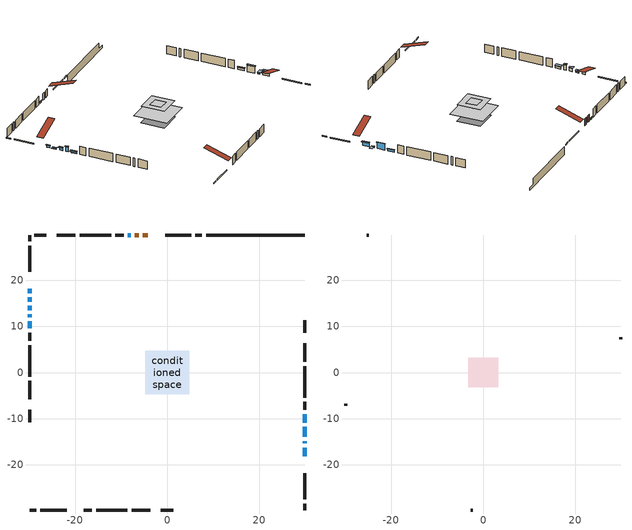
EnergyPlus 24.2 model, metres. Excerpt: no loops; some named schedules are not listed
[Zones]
conditioned space
 floor outside (Floor1 construction): -0.65,-0.65 -0.65,0.65 0.65,0.65 0.65,-0.65 z1.68
 floor outside (Floor4 construction): -0.62,-0.62 -0.62,0.62 0.62,0.62 0.62,-0.62 z1.68
 floor adiabatic (AdiabaticFloorConstruction): -4.77,-4.77 -4.77,4.77 4.77,4.77 4.77,-4.77 z1.68
 floor foundation (Slab1 construction): -3.39,-3.39 -3.39,3.39 3.39,3.39 3.39,-3.39 z-0.76
 wall outside (RimJoist1 construction): 7.5,29.82 6.11,29.82 / -29.82,-29.82 -28.44,-29.82 / -29.82,29.82 -29.82,28.44 / 29.82,-29.82 29.82,-28.44 z1.68:1.98
 wall outside (RimJoist2 construction): 5.18,29.82 -0.47,29.82 / -27.51,-29.82 -21.85,-29.82 / -29.82,27.51 -29.82,21.85 / 29.82,-27.51 29.82,-21.85 z1.68:1.98
 wall outside (AdiabaticWallConstruction 1): -4.19,29.82 -5.27,29.82 / -6.2,29.82 -7.01,29.82 z1.68:3.71
 wall outside (AdiabaticWallConstruction): 29.82,-18.14 29.82,-16.31 z1.68:2.9; -7.94,29.82 -8.55,29.82 / -29.82,16.3 -29.82,15.38 / 29.82,-15.38 29.82,-14.87 z1.68:1.99; -29.82,18.14 -29.82,17.22 / -29.82,11.07 -29.82,9.54 / 29.82,-10.88 29.82,-9.05 z1.68:2.29; -29.82,14.45 -29.82,13.54 z1.68:2.6; -29.82,12.61 -29.82,12 z1.68:3.21; 29.82,-13.94 29.82,-11.81 z1.68:3.51
 wall outside (Wall1 construction): -9.48,29.82 -11.24,29.82 / -18.14,-29.82 -16.38,-29.82 / -29.82,8.62 -29.82,6.86 / 29.82,-8.12 29.82,-6.37 z1.68:4.12
 wall outside (Wall2 construction): -12.16,29.82 -18.99,29.82 / -15.45,-29.82 -8.63,-29.82 / -29.82,5.93 -29.82,-0.9 / 29.82,-5.44 29.82,1.39 z1.68:4.12
 wall outside (Wall3 construction): -19.92,29.82 -23.93,29.82 / -7.7,-29.82 -3.69,-29.82 / -29.82,-1.83 -29.82,-5.83 / 29.82,2.32 29.82,6.32 z1.68:4.12
 wall outside (Wall5 construction): -26.22,29.82 -28.89,29.82 / -1.4,-29.82 1.28,-29.82 / -29.82,-8.12 -29.82,-10.8 / 29.82,8.62 29.82,11.29 z1.68:4.12
 wall foundation (FoundationWall1 construction): 8.43,29.82,-0.76 8.43,29.82,1.68 27.68,29.82,1.68 27.68,29.82,0.04 29.82,29.82,0.04 29.82,29.82,-0.76
 window (WindowConstruction): 29.82,-18.14 29.82,-16.31 z1.68:2.9
 window (WindowConstruction 8): -7.94,29.82 -8.55,29.82 z1.68:1.98
 window (WindowConstruction 9): -29.82,18.14 -29.82,17.22 z1.68:2.29
 window (WindowConstruction 1): -29.82,16.29 -29.82,15.38 z1.68:1.98
 window (WindowConstruction 2): -29.82,14.45 -29.82,13.54 z1.68:2.59
 window (WindowConstruction 5): 29.82,-15.38 29.82,-14.87 z1.68:1.98
 window (WindowConstruction 6): -29.82,12.61 -29.82,12 z1.68:3.2
 window (WindowConstruction 3): 29.82,-13.94 29.82,-11.81 z1.68:3.51
 window (WindowConstruction 4): -29.82,11.07 -29.82,9.55 z1.68:2.29
 window (WindowConstruction 7): 29.82,-10.88 29.82,-9.05 z1.68:2.29
 door (Door): -4.19,29.82 -5.27,29.82 z1.68:3.71
 door (Door 1): -6.2,29.82 -7.01,29.82 z1.68:3.71
 ceiling adiabatic (AdiabaticFloorConstruction): 4.77,-4.77 4.77,4.77 -4.77,4.77 -4.77,-4.77 z1.68
attic - vented
 floor to conditioned space (Floor2 construction Reversed): -1.58,-1.58 -1.58,1.58 1.58,1.58 1.58,-1.58 z4.12
 floor to conditioned space (Floor3 construction Reversed): -3.25,-3.25 -3.25,3.25 3.25,3.25 3.25,-3.25 z4.12
 wall outside (Wall4 construction): -24.85,29.82 -25.29,29.82 / -2.76,-29.82 -2.33,-29.82 / -29.82,-6.76 -29.82,-7.19 / 29.82,7.25 29.82,7.69 z1.68:4.12
 roof outside (Roof1 construction): -3.26,29.82,4.12 -3.26,22.78,6.47 -1.4,22.78,6.47 -1.4,29.82,4.12; -19.07,-29.82,4.12 -19.07,-22.78,6.47 -20.92,-22.78,6.47 -20.92,-29.82,4.12; -29.82,19.07,4.12 -22.78,19.07,6.47 -22.78,20.92,6.47 -29.82,20.92,4.12; 29.82,-19.07,4.12 22.78,-19.07,6.47 22.78,-20.92,6.47 29.82,-20.92,4.12
shading: 29.82,-16.16 29.82,-18.29 30.43,-18.29 30.43,-16.16 z3.05; -8.7,29.82 -7.79,29.82 -7.79,29.97 -8.7,29.97 z2.13; -29.82,17.07 -29.82,18.29 -29.97,18.29 -29.97,17.07 z2.44; -29.82,15.23 -29.82,16.44 -30.58,16.44 -30.58,15.23 z2.13; -29.82,13.39 -29.82,14.6 -30.58,14.6 -30.58,13.39 z2.74; 29.82,-14.72 29.82,-15.53 31.34,-15.53 31.34,-14.72 z2.13; -29.82,11.85 -29.82,12.76 -30.28,12.76 -30.28,11.85 z3.35; 29.82,-11.66 29.82,-14.09 30.28,-14.09 30.28,-11.66 z3.66; -29.82,9.4 -29.82,11.22 -30.58,11.22 -30.58,9.4 z2.44; 29.82,-8.9 29.82,-11.03 30.12,-11.03 30.12,-8.9 z2.44
[Building]
Building 1: Terrain=Suburbs
[Site:Location]
Toronto Intl AP_ON: Latitude {deg}=43.68; Longitude {deg}=-79.63; Time Zone {hr}=-5; Elevation {m}=173; Keep Site Location Information=Yes
[Site:GroundTemperature:Shallow]
4.59119, 2.66285, 2.50842, 3.42352, 7.09712, 10.7536, 13.9236, 15.9317, 16.1023, 14.4691, 11.3799, 7.83558
[Site:WaterMainsTemperature]
Calculation Method=Schedule; Temperature Schedule=mains temperature schedule
[Material] Roughness=Rough; Thermal Absorptance=0.9
Name | Thickness {m} | Conductivity {W/m-K} | Density {kg/m3} | Specific Heat {J/kg-K} | Solar Absorptance | Visible Absorptance
asphalt or fiberglass shingles | 0.00635 | 0.162714 | 1121.4 | 1465.45 | 0.4 | 0.4
ceiling loosefill ins | 0.0846667 | 0.0480833 | 16.02 | 1046.75 | 0.7 | 0.7
ceiling stud and cavity | 0.1397 | 0.419767 | 65.682 | 1177.47 | 0.7 | 0.7
ceiling stud and cavity 1 | 0.1397 | 0.422 | 65.682 | 1177.47 | 0.7 | 0.7
concrete 4.0 in. | 0.1016 | 1.803125 | 2242.8 | 837.4 | 0.7 | 0.7
concrete 8.0 in. | 0.2032 | 1.803125 | 2242.8 | 837.4 | 0.7 | 0.7
door material | 0.04445 | 0.327969 | 512.64 | 1214.23 | 0.7 | 0.7
door material 1 | 0.04445 | 0.188738 | 512.64 | 1214.23 | 0.7 | 0.7
floor covering | 0.0127 | 0.0433444 | 54.468 | 1339.84 | 0.6 | 0.6
floor covering 1 | 0.0127 | 9.015625 | 54.468 | 1339.84 | 0.6 | 0.6
floor rigid ins; wall rigid ins | 0.512978 | 0.029427 | 32.04 | 1214.23 | 0.7 | 0.7
floor stud and cavity | 0.1397 | 0.0796404 | 92.3553 | 1139.71 | 0.7 | 0.7
floor stud and cavity 1 | 0.0889 | 0.333251 | 50.32683 | 1063.81 | 0.7 | 0.7
floor stud and cavity 2 | 0.1397 | 1.75129 | 37.0049 | 1207.88 | 0.7 | 0.7
furniture material conditioned space 1 | 0.1524 | 0.115458 | 640.8 | 1214.23 | 0.6 | 0.6
gypsum board | 0.00254 | 0.160291 | 801 | 837.4 | 0.6 | 0.6
gypsum board 1 | 0.0127 | 0.160291 | 801 | 837.4 | 0.6 | 0.6
osb sheathing 0.5 in. | 0.0127 | 0.115458 | 512.64 | 1214.23 | 0.7 | 0.7
osb sheathing 0.75 in. | 0.01905 | 0.115458 | 512.64 | 1214.23 | 0.7 | 0.7
osb sheathing 2.0 in. | 0.0508 | 0.115458 | 512.64 | 1214.23 | 0.7 | 0.7
rim joist stud and cavity | 0.0508 | 0.103237 | 50.32683 | 1063.81 | 0.6 | 0.6
rim joist stud and cavity 1 | 0.0508 | 0.0293615 | 125.044 | 1163.47 | 0.6 | 0.6
wall stud and cavity | 0.0889 | 0.264034 | 50.32683 | 1063.81 | 0.7 | 0.7
wall stud and cavity 1 | 0.1397 | 0.0915092 | 139.0536 | 1170.24 | 0.7 | 0.7
wall stud and cavity 2 | 0.1397 | 0.0824723 | 139.0536 | 1170.24 | 0.7 | 0.7
wall stud and cavity 3 | 0.0889 | 6.1454 | 50.32683 | 1063.81 | 0.6 | 0.6
wall stud and cavity 4 | 0.1397 | 0.0858158 | 139.0536 | 1170.24 | 0.7 | 0.7
wall stud and cavity 5 | 0.0889 | 0.380278 | 52.3479 | 1209.89 | 0.7 | 0.7
wall stud and cavity 6 | 0.0889 | 0.391764 | 83.0341 | 1211.67 | 0.7 | 0.7
wood siding | 0.00254 | 0.102417 | 544.68 | 1172.36 | 0.4 | 0.4
wood siding 1 | 0.0254 | 0.102417 | 544.68 | 1172.36 | 0.4 | 0.4
wood siding 2; wood siding 3; wood siding 4 | 0.0254 | 0.102417 | 544.68 | 1172.36 | 0.7 | 0.7
[WindowMaterial:SimpleGlazingSystem]
Name | U-Factor {W/m2-K} | Solar Heat Gain Coefficient
WindowMaterial | 2.95256 | 0.58
WindowMaterial 1 | 3.077476 | 0.33
WindowMaterial 2 | 2.96619 | 0.55
WindowMaterial 3 | 2.881585 | 0.7
WindowMaterial 4 | 3.006501 | 0.51
WindowMaterial 5 | 3.06612 | 0.48
WindowMaterial 6 | 2.961077 | 0.63
WindowMaterial 7 | 2.97868 | 0.61
WindowMaterial 8 | 3.063281 | 0.29
WindowMaterial 9 | 3.0383 | 0.46
[Construction]
AdiabaticFloorConstruction: floor stud and cavity 2, floor rigid ins, osb sheathing 0.75 in., floor covering
AdiabaticWallConstruction: wood siding 3, wall rigid ins, wall stud and cavity 5, gypsum board 1
AdiabaticWallConstruction 1: wood siding 4, wall rigid ins, wall stud and cavity 5, gypsum board 1
Door: door material
Door 1: door material 1
Floor1 construction: floor stud and cavity, osb sheathing 0.75 in., floor covering
Floor2 construction Reversed: gypsum board 1, ceiling stud and cavity, ceiling loosefill ins
Floor3 construction Reversed: gypsum board 1, ceiling stud and cavity 1, ceiling loosefill ins
Floor4 construction: floor stud and cavity 1, floor covering 1
FoundationWall1 construction: concrete 8.0 in.
furniture construction conditioned space 1: furniture material conditioned space 1
PartitionWallConstruction: gypsum board 1, wall stud and cavity 6, gypsum board 1
RimJoist1 construction: wood siding 2, rim joist stud and cavity
RimJoist2 construction: wood siding 2, osb sheathing 2.0 in., rim joist stud and cavity 1
Roof1 construction: asphalt or fiberglass shingles
Slab1 construction: concrete 4.0 in.
Wall1 construction: wood siding, wall stud and cavity, gypsum board
Wall2 construction: wood siding 1, osb sheathing 0.5 in., wall stud and cavity 1, gypsum board 1
Wall3 construction: wood siding 1, osb sheathing 0.5 in., wall stud and cavity 2, gypsum board 1
Wall4 construction: wood siding, wall stud and cavity 3
Wall5 construction: wood siding 1, osb sheathing 0.5 in., wall stud and cavity 4, gypsum board 1
WindowConstruction: WindowMaterial
WindowConstruction 1: WindowMaterial 1
WindowConstruction 2: WindowMaterial 2
WindowConstruction 3: WindowMaterial 3
WindowConstruction 4: WindowMaterial 4
WindowConstruction 5: WindowMaterial 5
WindowConstruction 6: WindowMaterial 6
WindowConstruction 7: WindowMaterial 7
WindowConstruction 8: WindowMaterial 8
WindowConstruction 9: WindowMaterial 9
[Zone] Multiplier=1; Part of Total Floor Area=Yes
Name | Volume {m3}
attic - vented | 19.9172
conditioned space | 415.8
[Space]
Name | Zone | Volume {m3}
attic - vented 1 | attic - vented | 19.9172
conditioned space 1 | conditioned space | 415.8
[ZoneInfiltration:EffectiveLeakageArea]
infil attic - vented 1: Zone or Space=attic - vented 1; Schedule=Always On Discrete; Effective Air Leakage Area {cm2}=2162.9; Stack Coefficient=0.000332788; Wind Coefficient=1.23255e-05
[ZoneMixing]
whole house fan mix: Zone or Space=attic - vented; Schedule=Always On Continuous; Design Flow Rate Calculation Method=Flow/Zone; Design Flow Rate {m3/s}=0; Source Zone or Space=conditioned space
[SurfaceProperty:ExposedFoundationPerimeter]
Slab1: Exposed Perimeter Calculation Method=TotalExposedPerimeter; Total Exposed Perimeter {m}=21.397
[InternalMass] Zone or ZoneList=conditioned space; Space or SpaceList=conditioned space 1
Name | Construction | Surface Area {m2}
furniture mass conditioned space 1 | furniture construction conditioned space 1 | 55.9923
partition wall mass | PartitionWallConstruction | 139.981
[Lights]
interior lighting: Zone or ZoneList or Space or SpaceList=conditioned space 1; Schedule=interior lighting schedule; Design Level Calculation Method=LightingLevel; Lighting Level {W}=343.2; Return Air Fraction=0; Fraction Radiant=0.6; Fraction Visible=0.2; Fraction Replaceable=1
[People]
occupants: Zone or ZoneList or Space or SpaceList=conditioned space 1; Number of People Schedule=occupants schedule; Number of People Calculation Method=People; Number of People=3; Fraction Radiant=0.314171; Sensible Heat Fraction=0.56303; Activity Level Schedule=occupants activity schedule; Carbon Dioxide Generation Rate {m3/s-W}=0; Enable ASHRAE 55 Comfort Warnings=No; Mean Radiant Temperature Calculation Type=EnclosureAveraged
[ElectricEquipment] Zone or ZoneList or Space or SpaceList=conditioned space 1; Design Level Calculation Method=EquipmentLevel
Name | Schedule | Design Level {W} | Fraction Latent | Fraction Radiant | Fraction Lost
clothes dryer | clothes dryer schedule | 140.772 | 0.015 | 0.081 | 0.85
clothes washer | clothes washer schedule | 32.1985 | 0.03 | 0.162 | 0.7
cooking range | cooking range schedule | 215.147 | 0.08 | 0.432 | 0.2
dishwasher | dishwasher schedule | 66.8632 | 0.3 | 0.18 | 0.4
fridge | fridge schedule | 72.9452 | 0 | 0.6 | 0
mech vent bath fan 0 | mech vent bath fan 0 schedule | 50.2 | 0 | 0 | 1
mech vent bath fan 1 | mech vent bath fan 1 schedule | 50.2 | 0 | 0 | 1
mech vent house fan | mech vent house fan schedule | 0 | 0 | 0 | 1
mech vent house fan cfis | mech vent house fan cfis schedule | 0 | 0 | 0 | 0
mech vent range fan 0 | mech vent range fan 0 schedule | 57 | 0 | 0 | 1
misc plug loads | misc plug loads schedule | 494.7 | 0.045 | 0.513 | 0.1
whole house fan | Always On Discrete | 0 | 0 | 0 | 1
[OtherEquipment] Zone or ZoneList or Space or SpaceList=conditioned space 1; Design Level Calculation Method=EquipmentLevel
Name | Fuel Type | Schedule | Design Level {W} | Fraction Latent | Fraction Radiant | Fraction Lost
clothes dryer 1 | Electricity | clothes dryer schedule | 0 | 0.015 | 0.081 | 0.85
cooking range 1 | Electricity | cooking range schedule | 0 | 0.08 | 0.432 | 0.2
general water use latent | None | general water use schedule | 62.594 | 1 | 0 | 0
general water use sensible | None | general water use schedule | -61.6891 | 0 | 0.6 | 0
mech vent house fan latent load | None | Always On Discrete | 0 | 1 | 0 | 0
mech vent house fan sensible load | None | Always On Discrete | 0 | 0 | 0 | 0
water heater energy adjustment1 | NaturalGas | Always On Discrete | 0.01 | 0 | 0 | 1
[ZoneInfiltration:DesignFlowRate] Zone or ZoneList or Space or SpaceList=conditioned space 1; Schedule=Always On Discrete; Design Flow Rate Calculation Method=Flow/Zone; Design Flow Rate {m3/s}=0
infil flow; natural vent flow; whole house fan flow
[Foundation:Kiva]
Foundation Kiva 1: Initial Indoor Air Temperature {C}=18; Wall Height Above Grade {m}=1.68; Wall Depth Below Slab {m}=0.2032
[Foundation:Kiva:Settings]
Soil Conductivity {W/m-K}=0.849921; Soil Density {kg/m3}=1842.3; Soil Specific Heat {J/kg-K}=418.7; Ground Solar Absorptivity=0.9; Ground Thermal Absorptivity=0.9; Ground Surface Roughness {m}=0.03; Far-Field Width {m}=40; Deep-Ground Boundary Condition=ZeroFlux; Deep-Ground Depth {m}=40; Minimum Cell Dimension {m}=0.2; Maximum Cell Growth Coefficient=3; Simulation Timestep=Timestep
[Exterior:Lights]
exterior lighting: Schedule=exterior lighting schedule; Design Level {W}=75.6
[Schedule:Constant]
Name | Hourly Value
Always On Continuous; mech vent house fan schedule; mech vent house fan cfis schedule; Always On Discrete | 1
occupants activity schedule | 117.228
fridge schedule | 0
[Schedule:Week:Daily]
interior lighting schedule Week Rule - Jan1-Jan27: interior lighting schedule day, interior lighting schedule day, interior lighting schedule day, interior lighting schedule day, interior lighting schedule day, interior lighting schedule day, interior lighting schedule day, interior lighting schedule default day, interior lighting schedule default day, interior lighting schedule default day, interior lighting schedule default day, interior lighting schedule default day
interior lighting schedule Week Rule - Jan28-Feb3: interior lighting schedule day, interior lighting schedule day, interior lighting schedule day, interior lighting schedule day, interior lighting schedule day 1, interior lighting schedule day 1, interior lighting schedule day 1, interior lighting schedule default day, interior lighting schedule default day, interior lighting schedule default day, interior lighting schedule default day, interior lighting schedule default day
interior lighting schedule Week Rule - Feb4-Feb24: interior lighting schedule day 1, interior lighting schedule day 1, interior lighting schedule day 1, interior lighting schedule day 1, interior lighting schedule day 1, interior lighting schedule day 1, interior lighting schedule day 1, interior lighting schedule default day, interior lighting schedule default day, interior lighting schedule default day, interior lighting schedule default day, interior lighting schedule default day
interior lighting schedule Week Rule - Feb25-Mar3: interior lighting schedule day 1, interior lighting schedule day 1, interior lighting schedule day 1, interior lighting schedule day 1, interior lighting schedule day 2, interior lighting schedule day 2, interior lighting schedule day 2, interior lighting schedule default day, interior lighting schedule default day, interior lighting schedule default day, interior lighting schedule default day, interior lighting schedule default day
interior lighting schedule Week Rule - Mar4-Mar31: interior lighting schedule day 2, interior lighting schedule day 2, interior lighting schedule day 2, interior lighting schedule day 2, interior lighting schedule day 2, interior lighting schedule day 2, interior lighting schedule day 2, interior lighting schedule default day, interior lighting schedule default day, interior lighting schedule default day, interior lighting schedule default day, interior lighting schedule default day
interior lighting schedule Week Rule - Apr1-Apr28: interior lighting schedule day 3, interior lighting schedule day 3, interior lighting schedule day 3, interior lighting schedule day 3, interior lighting schedule day 3, interior lighting schedule day 3, interior lighting schedule day 3, interior lighting schedule default day, interior lighting schedule default day, interior lighting schedule default day, interior lighting schedule default day, interior lighting schedule default day
interior lighting schedule Week Rule - Apr29-May5: interior lighting schedule day 3, interior lighting schedule day 3, interior lighting schedule day 4, interior lighting schedule day 4, interior lighting schedule day 4, interior lighting schedule day 4, interior lighting schedule day 4, interior lighting schedule default day, interior lighting schedule default day, interior lighting schedule default day, interior lighting schedule default day, interior lighting schedule default day
interior lighting schedule Week Rule - May6-May26: interior lighting schedule day 4, interior lighting schedule day 4, interior lighting schedule day 4, interior lighting schedule day 4, interior lighting schedule day 4, interior lighting schedule day 4, interior lighting schedule day 4, interior lighting schedule default day, interior lighting schedule default day, interior lighting schedule default day, interior lighting schedule default day, interior lighting schedule default day
interior lighting schedule Week Rule - May27-Jun2: interior lighting schedule day 4, interior lighting schedule day 4, interior lighting schedule day 4, interior lighting schedule day 4, interior lighting schedule day 4, interior lighting schedule day 5, interior lighting schedule day 5, interior lighting schedule default day, interior lighting schedule default day, interior lighting schedule default day, interior lighting schedule default day, interior lighting schedule default day
interior lighting schedule Week Rule - Jun3-Jun30: interior lighting schedule day 5, interior lighting schedule day 5, interior lighting schedule day 5, interior lighting schedule day 5, interior lighting schedule day 5, interior lighting schedule day 5, interior lighting schedule day 5, interior lighting schedule default day, interior lighting schedule default day, interior lighting schedule default day, interior lighting schedule default day, interior lighting schedule default day
interior lighting schedule Week Rule - Jul1-Jul28: interior lighting schedule day 6, interior lighting schedule day 6, interior lighting schedule day 6, interior lighting schedule day 6, interior lighting schedule day 6, interior lighting schedule day 6, interior lighting schedule day 6, interior lighting schedule default day, interior lighting schedule default day, interior lighting schedule default day, interior lighting schedule default day, interior lighting schedule default day
interior lighting schedule Week Rule - Jul29-Aug4: interior lighting schedule day 6, interior lighting schedule day 6, interior lighting schedule day 6, interior lighting schedule day 7, interior lighting schedule day 7, interior lighting schedule day 7, interior lighting schedule day 7, interior lighting schedule default day, interior lighting schedule default day, interior lighting schedule default day, interior lighting schedule default day, interior lighting schedule default day
interior lighting schedule Week Rule - Aug5-Aug25: interior lighting schedule day 7, interior lighting schedule day 7, interior lighting schedule day 7, interior lighting schedule day 7, interior lighting schedule day 7, interior lighting schedule day 7, interior lighting schedule day 7, interior lighting schedule default day, interior lighting schedule default day, interior lighting schedule default day, interior lighting schedule default day, interior lighting schedule default day
interior lighting schedule Week Rule - Aug26-Sep1: interior lighting schedule day 7, interior lighting schedule day 7, interior lighting schedule day 7, interior lighting schedule day 7, interior lighting schedule day 7, interior lighting schedule day 7, interior lighting schedule day 8, interior lighting schedule default day, interior lighting schedule default day, interior lighting schedule default day, interior lighting schedule default day, interior lighting schedule default day
interior lighting schedule Week Rule - Sep2-Sep29: interior lighting schedule day 8, interior lighting schedule day 8, interior lighting schedule day 8, interior lighting schedule day 8, interior lighting schedule day 8, interior lighting schedule day 8, interior lighting schedule day 8, interior lighting schedule default day, interior lighting schedule default day, interior lighting schedule default day, interior lighting schedule default day, interior lighting schedule default day
interior lighting schedule Week Rule - Sep30-Oct6: interior lighting schedule day 8, interior lighting schedule day 9, interior lighting schedule day 9, interior lighting schedule day 9, interior lighting schedule day 9, interior lighting schedule day 9, interior lighting schedule day 9, interior lighting schedule default day, interior lighting schedule default day, interior lighting schedule default day, interior lighting schedule default day, interior lighting schedule default day
interior lighting schedule Week Rule - Oct7-Oct27: interior lighting schedule day 9, interior lighting schedule day 9, interior lighting schedule day 9, interior lighting schedule day 9, interior lighting schedule day 9, interior lighting schedule day 9, interior lighting schedule day 9, interior lighting schedule default day, interior lighting schedule default day, interior lighting schedule default day, interior lighting schedule default day, interior lighting schedule default day
interior lighting schedule Week Rule - Oct28-Nov3: interior lighting schedule day 9, interior lighting schedule day 9, interior lighting schedule day 9, interior lighting schedule day 9, interior lighting schedule day 10, interior lighting schedule day 10, interior lighting schedule day 10, interior lighting schedule default day, interior lighting schedule default day, interior lighting schedule default day, interior lighting schedule default day, interior lighting schedule default day
interior lighting schedule Week Rule - Nov4-Nov24: interior lighting schedule day 10, interior lighting schedule day 10, interior lighting schedule day 10, interior lighting schedule day 10, interior lighting schedule day 10, interior lighting schedule day 10, interior lighting schedule day 10, interior lighting schedule default day, interior lighting schedule default day, interior lighting schedule default day, interior lighting schedule default day, interior lighting schedule default day
interior lighting schedule Week Rule - Nov25-Dec1: interior lighting schedule day 10, interior lighting schedule day 10, interior lighting schedule day 10, interior lighting schedule day 10, interior lighting schedule day 10, interior lighting schedule day 10, interior lighting schedule day 11, interior lighting schedule default day, interior lighting schedule default day, interior lighting schedule default day, interior lighting schedule default day, interior lighting schedule default day
interior lighting schedule Week Rule - Dec2-Dec31: interior lighting schedule day 11, interior lighting schedule day 11, interior lighting schedule day 11, interior lighting schedule day 11, interior lighting schedule day 11, interior lighting schedule day 11, interior lighting schedule day 11, interior lighting schedule default day, interior lighting schedule default day, interior lighting schedule default day, interior lighting schedule default day, interior lighting schedule default day
occupants schedule Week Rule - Jan1-Dec31: occupants schedule day, occupants schedule day, occupants schedule day, occupants schedule day, occupants schedule day, occupants schedule day, occupants schedule day, occupants schedule default day, occupants schedule default day, occupants schedule default day, occupants schedule default day, occupants schedule default day
clothes dryer schedule Week Rule - Jan1-Dec31: clothes dryer schedule day, clothes dryer schedule day, clothes dryer schedule day, clothes dryer schedule day, clothes dryer schedule day, clothes dryer schedule day, clothes dryer schedule day, clothes dryer schedule default day, clothes dryer schedule default day, clothes dryer schedule default day, clothes dryer schedule default day, clothes dryer schedule default day
clothes washer schedule Week Rule - Jan1-Dec31: clothes washer schedule day, clothes washer schedule day, clothes washer schedule day, clothes washer schedule day, clothes washer schedule day, clothes washer schedule day, clothes washer schedule day, clothes washer schedule default day, clothes washer schedule default day, clothes washer schedule default day, clothes washer schedule default day, clothes washer schedule default day
cooking range schedule Week Rule - Jan1-Dec31: cooking range schedule day, cooking range schedule day, cooking range schedule day, cooking range schedule day, cooking range schedule day, cooking range schedule day, cooking range schedule day, cooking range schedule default day, cooking range schedule default day, cooking range schedule default day, cooking range schedule default day, cooking range schedule default day
dishwasher schedule Week Rule - Jan1-Dec31: dishwasher schedule day, dishwasher schedule day, dishwasher schedule day, dishwasher schedule day, dishwasher schedule day, dishwasher schedule day, dishwasher schedule day, dishwasher schedule default day, dishwasher schedule default day, dishwasher schedule default day, dishwasher schedule default day, dishwasher schedule default day
mech vent bath fan 0 schedule Week Rule - Jan1-Dec31: mech vent bath fan 0 schedule day, mech vent bath fan 0 schedule day, mech vent bath fan 0 schedule day, mech vent bath fan 0 schedule day, mech vent bath fan 0 schedule day, mech vent bath fan 0 schedule day, mech vent bath fan 0 schedule day, mech vent bath fan 0 schedule default day, mech vent bath fan 0 schedule default day, mech vent bath fan 0 schedule default day, mech vent bath fan 0 schedule default day, mech vent bath fan 0 schedule default day
mech vent bath fan 1 schedule Week Rule - Jan1-Dec31: mech vent bath fan 1 schedule day, mech vent bath fan 1 schedule day, mech vent bath fan 1 schedule day, mech vent bath fan 1 schedule day, mech vent bath fan 1 schedule day, mech vent bath fan 1 schedule day, mech vent bath fan 1 schedule day, mech vent bath fan 1 schedule default day, mech vent bath fan 1 schedule default day, mech vent bath fan 1 schedule default day, mech vent bath fan 1 schedule default day, mech vent bath fan 1 schedule default day
mech vent range fan 0 schedule Week Rule - Jan1-Dec31: mech vent range fan 0 schedule day, mech vent range fan 0 schedule day, mech vent range fan 0 schedule day, mech vent range fan 0 schedule day, mech vent range fan 0 schedule day, mech vent range fan 0 schedule day, mech vent range fan 0 schedule day, mech vent range fan 0 schedule default day, mech vent range fan 0 schedule default day, mech vent range fan 0 schedule default day, mech vent range fan 0 schedule default day, mech vent range fan 0 schedule default day
misc plug loads schedule Week Rule - Jan1-Dec31: misc plug loads schedule day, misc plug loads schedule day, misc plug loads schedule day, misc plug loads schedule day, misc plug loads schedule day, misc plug loads schedule day, misc plug loads schedule day, misc plug loads schedule default day, misc plug loads schedule default day, misc plug loads schedule default day, misc plug loads schedule default day, misc plug loads schedule default day
general water use schedule Week Rule - Jan1-Dec31: general water use schedule day, general water use schedule day, general water use schedule day, general water use schedule day, general water use schedule day, general water use schedule day, general water use schedule day, general water use schedule default day, general water use schedule default day, general water use schedule default day, general water use schedule default day, general water use schedule default day
exterior lighting schedule Week Rule - Jan1-Jan27: exterior lighting schedule day, exterior lighting schedule day, exterior lighting schedule day, exterior lighting schedule day, exterior lighting schedule day, exterior lighting schedule day, exterior lighting schedule day, exterior lighting schedule default day, exterior lighting schedule default day, exterior lighting schedule default day, exterior lighting schedule default day, exterior lighting schedule default day
exterior lighting schedule Week Rule - Jan28-Feb3: exterior lighting schedule day, exterior lighting schedule day, exterior lighting schedule day, exterior lighting schedule day, exterior lighting schedule day 1, exterior lighting schedule day 1, exterior lighting schedule day 1, exterior lighting schedule default day, exterior lighting schedule default day, exterior lighting schedule default day, exterior lighting schedule default day, exterior lighting schedule default day
exterior lighting schedule Week Rule - Feb4-Feb24: exterior lighting schedule day 1, exterior lighting schedule day 1, exterior lighting schedule day 1, exterior lighting schedule day 1, exterior lighting schedule day 1, exterior lighting schedule day 1, exterior lighting schedule day 1, exterior lighting schedule default day, exterior lighting schedule default day, exterior lighting schedule default day, exterior lighting schedule default day, exterior lighting schedule default day
exterior lighting schedule Week Rule - Feb25-Mar3: exterior lighting schedule day 1, exterior lighting schedule day 1, exterior lighting schedule day 1, exterior lighting schedule day 1, exterior lighting schedule day 2, exterior lighting schedule day 2, exterior lighting schedule day 2, exterior lighting schedule default day, exterior lighting schedule default day, exterior lighting schedule default day, exterior lighting schedule default day, exterior lighting schedule default day
exterior lighting schedule Week Rule - Mar4-Mar31: exterior lighting schedule day 2, exterior lighting schedule day 2, exterior lighting schedule day 2, exterior lighting schedule day 2, exterior lighting schedule day 2, exterior lighting schedule day 2, exterior lighting schedule day 2, exterior lighting schedule default day, exterior lighting schedule default day, exterior lighting schedule default day, exterior lighting schedule default day, exterior lighting schedule default day
exterior lighting schedule Week Rule - Apr1-Apr28: exterior lighting schedule day 3, exterior lighting schedule day 3, exterior lighting schedule day 3, exterior lighting schedule day 3, exterior lighting schedule day 3, exterior lighting schedule day 3, exterior lighting schedule day 3, exterior lighting schedule default day, exterior lighting schedule default day, exterior lighting schedule default day, exterior lighting schedule default day, exterior lighting schedule default day
exterior lighting schedule Week Rule - Apr29-May5: exterior lighting schedule day 3, exterior lighting schedule day 3, exterior lighting schedule day 4, exterior lighting schedule day 4, exterior lighting schedule day 4, exterior lighting schedule day 4, exterior lighting schedule day 4, exterior lighting schedule default day, exterior lighting schedule default day, exterior lighting schedule default day, exterior lighting schedule default day, exterior lighting schedule default day
exterior lighting schedule Week Rule - May6-May26: exterior lighting schedule day 4, exterior lighting schedule day 4, exterior lighting schedule day 4, exterior lighting schedule day 4, exterior lighting schedule day 4, exterior lighting schedule day 4, exterior lighting schedule day 4, exterior lighting schedule default day, exterior lighting schedule default day, exterior lighting schedule default day, exterior lighting schedule default day, exterior lighting schedule default day
exterior lighting schedule Week Rule - May27-Jun2: exterior lighting schedule day 4, exterior lighting schedule day 4, exterior lighting schedule day 4, exterior lighting schedule day 4, exterior lighting schedule day 4, exterior lighting schedule day 5, exterior lighting schedule day 5, exterior lighting schedule default day, exterior lighting schedule default day, exterior lighting schedule default day, exterior lighting schedule default day, exterior lighting schedule default day
exterior lighting schedule Week Rule - Jun3-Jun30: exterior lighting schedule day 5, exterior lighting schedule day 5, exterior lighting schedule day 5, exterior lighting schedule day 5, exterior lighting schedule day 5, exterior lighting schedule day 5, exterior lighting schedule day 5, exterior lighting schedule default day, exterior lighting schedule default day, exterior lighting schedule default day, exterior lighting schedule default day, exterior lighting schedule default day
exterior lighting schedule Week Rule - Jul1-Jul28: exterior lighting schedule day 6, exterior lighting schedule day 6, exterior lighting schedule day 6, exterior lighting schedule day 6, exterior lighting schedule day 6, exterior lighting schedule day 6, exterior lighting schedule day 6, exterior lighting schedule default day, exterior lighting schedule default day, exterior lighting schedule default day, exterior lighting schedule default day, exterior lighting schedule default day
exterior lighting schedule Week Rule - Jul29-Aug4: exterior lighting schedule day 6, exterior lighting schedule day 6, exterior lighting schedule day 6, exterior lighting schedule day 7, exterior lighting schedule day 7, exterior lighting schedule day 7, exterior lighting schedule day 7, exterior lighting schedule default day, exterior lighting schedule default day, exterior lighting schedule default day, exterior lighting schedule default day, exterior lighting schedule default day
exterior lighting schedule Week Rule - Aug5-Aug25: exterior lighting schedule day 7, exterior lighting schedule day 7, exterior lighting schedule day 7, exterior lighting schedule day 7, exterior lighting schedule day 7, exterior lighting schedule day 7, exterior lighting schedule day 7, exterior lighting schedule default day, exterior lighting schedule default day, exterior lighting schedule default day, exterior lighting schedule default day, exterior lighting schedule default day
[Schedule:Year]
interior lighting schedule: interior lighting schedule Week Rule - Jan1-Jan27, 1, 1, 1, 27, interior lighting schedule Week Rule - Jan28-Feb3, 1, 28, 2, 3, interior lighting schedule Week Rule - Feb4-Feb24, 2, 4, 2, 24, interior lighting schedule Week Rule - Feb25-Mar3, 2, 25, 3, 3, interior lighting schedule Week Rule - Mar4-Mar31, 3, 4, 3, 31, interior lighting schedule Week Rule - Apr1-Apr28, 4, 1, 4, 28, interior lighting schedule Week Rule - Apr29-May5, 4, 29, 5, 5, interior lighting schedule Week Rule - May6-May26, 5, 6, 5, 26, interior lighting schedule Week Rule - May27-Jun2, 5, 27, 6, 2, interior lighting schedule Week Rule - Jun3-Jun30, 6, 3, 6, 30, interior lighting schedule Week Rule - Jul1-Jul28, 7, 1, 7, 28, interior lighting schedule Week Rule - Jul29-Aug4, 7, 29, 8, 4, interior lighting schedule Week Rule - Aug5-Aug25, 8, 5, 8, 25, interior lighting schedule Week Rule - Aug26-Sep1, 8, 26, 9, 1, interior lighting schedule Week Rule - Sep2-Sep29, 9, 2, 9, 29, interior lighting schedule Week Rule - Sep30-Oct6, 9, 30, 10, 6, interior lighting schedule Week Rule - Oct7-Oct27, 10, 7, 10, 27, interior lighting schedule Week Rule - Oct28-Nov3, 10, 28, 11, 3, interior lighting schedule Week Rule - Nov4-Nov24, 11, 4, 11, 24, interior lighting schedule Week Rule - Nov25-Dec1, 11, 25, 12, 1, interior lighting schedule Week Rule - Dec2-Dec31, 12, 2, 12, 31
occupants schedule: occupants schedule Week Rule - Jan1-Dec31, 1, 1, 12, 31
clothes dryer schedule: clothes dryer schedule Week Rule - Jan1-Dec31, 1, 1, 12, 31
clothes washer schedule: clothes washer schedule Week Rule - Jan1-Dec31, 1, 1, 12, 31
cooking range schedule: cooking range schedule Week Rule - Jan1-Dec31, 1, 1, 12, 31
dishwasher schedule: dishwasher schedule Week Rule - Jan1-Dec31, 1, 1, 12, 31
mech vent bath fan 0 schedule: mech vent bath fan 0 schedule Week Rule - Jan1-Dec31, 1, 1, 12, 31
mech vent bath fan 1 schedule: mech vent bath fan 1 schedule Week Rule - Jan1-Dec31, 1, 1, 12, 31
mech vent range fan 0 schedule: mech vent range fan 0 schedule Week Rule - Jan1-Dec31, 1, 1, 12, 31
misc plug loads schedule: misc plug loads schedule Week Rule - Jan1-Dec31, 1, 1, 12, 31
general water use schedule: general water use schedule Week Rule - Jan1-Dec31, 1, 1, 12, 31
exterior lighting schedule: exterior lighting schedule Week Rule - Jan1-Jan27, 1, 1, 1, 27, exterior lighting schedule Week Rule - Jan28-Feb3, 1, 28, 2, 3, exterior lighting schedule Week Rule - Feb4-Feb24, 2, 4, 2, 24, exterior lighting schedule Week Rule - Feb25-Mar3, 2, 25, 3, 3, exterior lighting schedule Week Rule - Mar4-Mar31, 3, 4, 3, 31, exterior lighting schedule Week Rule - Apr1-Apr28, 4, 1, 4, 28, exterior lighting schedule Week Rule - Apr29-May5, 4, 29, 5, 5, exterior lighting schedule Week Rule - May6-May26, 5, 6, 5, 26, exterior lighting schedule Week Rule - May27-Jun2, 5, 27, 6, 2, exterior lighting schedule Week Rule - Jun3-Jun30, 6, 3, 6, 30, exterior lighting schedule Week Rule - Jul1-Jul28, 7, 1, 7, 28, exterior lighting schedule Week Rule - Jul29-Aug4, 7, 29, 8, 4, exterior lighting schedule Week Rule - Aug5-Aug25, 8, 5, 8, 25, exterior lighting schedule Week Rule - Aug26-Sep1, 8, 26, 9, 1, exterior lighting schedule Week Rule - Sep2-Sep29, 9, 2, 9, 29, exterior lighting schedule Week Rule - Sep30-Oct6, 9, 30, 10, 6, exterior lighting schedule Week Rule - Oct7-Oct27, 10, 7, 10, 27, exterior lighting schedule Week Rule - Oct28-Nov3, 10, 28, 11, 3, exterior lighting schedule Week Rule - Nov4-Nov24, 11, 4, 11, 24, exterior lighting schedule Week Rule - Nov25-Dec1, 11, 25, 12, 1, exterior lighting schedule Week Rule - Dec2-Dec31, 12, 2, 12, 31
[Schedule:Compact]
mains temperature schedule: Through: 01/01, For: AllDays, Until: 24:00, 8.43722, Through: 01/02, For: AllDays, Until: 24:00, 8.37111, Through: 01/03, For: AllDays, Until: 24:00, 8.30611, Through: 01/04, For: AllDays, Until: 24:00, 8.24222, Through: 01/05, For: AllDays, Until: 24:00, 8.17944, Through: 01/06, For: AllDays, Until: 24:00, 8.11833, Through: 01/07, For: AllDays, Until: 24:00, 8.05833, Through: 01/08, For: AllDays, Until: 24:00, 7.99944, Through: 01/09, For: AllDays, Until: 24:00, 7.94222, Through: 01/10, For: AllDays, Until: 24:00, 7.88611, Through: 01/11, For: AllDays, Until: 24:00, 7.83167, Through: 01/12, For: AllDays, Until: 24:00, 7.77833, Through: 01/13, For: AllDays, Until: 24:00, 7.72611, Through: 01/14, For: AllDays, Until: 24:00, 7.67556, Through: 01/15, For: AllDays, Until: 24:00, 7.62667, Through: 01/16, For: AllDays, Until: 24:00, 7.57889, Through: 01/17, For: AllDays, Until: 24:00, 7.53278, Through: 01/18, For: AllDays, Until: 24:00, 7.48778, Through: 01/19, For: AllDays, Until: 24:00, 7.44444, Through: 01/20, For: AllDays, Until: 24:00, 7.40278, Through: 01/21, For: AllDays, Until: 24:00, 7.36278, Through: 01/22, For: AllDays, Until: 24:00, 7.32389, Through: 01/23, For: AllDays, Until: 24:00, 7.28667, Through: 01/24, For: AllDays, Until: 24:00, 7.25056, Through: 01/25, For: AllDays, Until: 24:00, 7.21667, Through: 01/26, For: AllDays, Until: 24:00, 7.18389, Through: 01/27, For: AllDays, Until: 24:00, 7.15278, Through: 01/28, For: AllDays, Until: 24:00, 7.12333, Through: 01/29, For: AllDays, Until: 24:00, 7.09556, Through: 01/30, For: AllDays, Until: 24:00, 7.06944, Through: 01/31, For: AllDays, Until: 24:00, 7.04444, Through: 02/01, For: AllDays, Until: 24:00, 7.02167, Through: 02/02, For: AllDays, Until: 24:00, 7, Through: 02/03, For: AllDays, Until: 24:00, 6.98, Through: 02/04, For: AllDays, Until: 24:00, 6.96222, Through: 02/05, For: AllDays, Until: 24:00, 6.94556, Through: 02/06, For: AllDays, Until: 24:00, 6.93056, Through: 02/07, For: AllDays, Until: 24:00, 6.91722, Through: 02/08, For: AllDays, Until: 24:00, 6.90556, Through: 02/09, For: AllDays, Until: 24:00, 6.89556, Through: 02/10, For: AllDays, Until: 24:00, 6.88722, Through: 02/11, For: AllDays, Until: 24:00, 6.88056, Through: 02/12, For: AllDays, Until: 24:00, 6.875, Through: 02/13, For: AllDays, Until: 24:00, 6.87167, Through: 02/14, For: AllDays, Until: 24:00, 6.87, Through: 02/15, For: AllDays, Until: 24:00, 6.87, Through: 02/16, For: AllDays, Until: 24:00, 6.87167, Through: 02/17, For: AllDays, Until: 24:00, 6.875, Through: 02/18, For: AllDays, Until: 24:00, 6.88, Through: 02/19, For: AllDays, Until: 24:00, 6.88611, Through: 02/20, For: AllDays, Until: 24:00, 6.89444, Through: 02/21, For: AllDays, Until: 24:00, 6.90444, Through: 02/22, For: AllDays, Until: 24:00, 6.91611, Through: 02/23, For: AllDays, Until: 24:00, 6.92889, Through: 02/24, For: AllDays, Until: 24:00, 6.94389, Through: 02/25, For: AllDays, Until: 24:00, 6.96056, Through: 02/26, For: AllDays, Until: 24:00, 6.97833, Through: 02/27, For: AllDays, Until: 24:00, 6.99833, Through: 02/28, For: AllDays, Until: 24:00, 7.01944, Through: 03/01, For: AllDays, Until: 24:00, 7.04222, Through: 03/02, For: AllDays, Until: 24:00, 7.06667, Through: 03/03, For: AllDays, Until: 24:00, 7.09278, Through: 03/04, For: AllDays, Until: 24:00, 7.12056, Through: 03/05, For: AllDays, Until: 24:00, 7.15, Through: 03/06, For: AllDays, Until: 24:00, 7.18111, Through: 03/07, For: AllDays, Until: 24:00, 7.21333, Through: 03/08, For: AllDays, Until: 24:00, 7.24722, Through: 03/09, For: AllDays, Until: 24:00, 7.28278, Through: 03/10, For: AllDays, Until: 24:00, 7.32, Through: 03/11, For: AllDays, Until: 24:00, 7.35889, Through: 03/12, For: AllDays, Until: 24:00, 7.39889, Through: 03/13, For: AllDays, Until: 24:00, 7.44056, Through: 03/14, For: AllDays, Until: 24:00, 7.48389, Through: 03/15, For: AllDays, Until: 24:00, 7.52833, Through: 03/16, For: AllDays, Until: 24:00, 7.57444, Through: 03/17, For: AllDays, Until: 24:00, 7.62222, Through: 03/18, For: AllDays, Until: 24:00, 7.67111, Through: 03/19, For: AllDays, Until: 24:00, 7.72111, Through: 03/20, For: AllDays, Until: 24:00, 7.77333, Through: 03/21, For: AllDays, Until: 24:00, 7.82611, Through: 03/22, For: AllDays, Until: 24:00, 7.88111, Through: 03/23, For: AllDays, Until: 24:00, 7.93667, Through: 03/24, For: AllDays, Until: 24:00, 7.99389, Through: 03/25, For: AllDays, Until: 24:00, 8.05278, Through: 03/26, For: AllDays, Until: 24:00, 8.11278, Through: 03/27, For: AllDays, Until: 24:00, 8.17389, Through: 03/28, For: AllDays, Until: 24:00, 8.23611, Through: 03/29, For: AllDays, Until: 24:00, 8.3, Through: 03/30, For: AllDays, Until: 24:00, 8.365, Through: 03/31, For: AllDays, Until: 24:00, 8.43111, Through: 04/01, For: AllDays, Until: 24:00, 8.49833, Through: 04/02, For: AllDays, Until: 24:00, 8.56722, Through: 04/03, For: AllDays, Until: 24:00, 8.63667, Through: 04/04, For: AllDays, Until: 24:00, 8.70778, Through: 04/05, For: AllDays, Until: 24:00, 8.77944, Through: 04/06, For: AllDays, Until: 24:00, 8.85278, Through: 04/07, For: AllDays, Until: 24:00, 8.92667, Through: 04/08, For: AllDays, Until: 24:00, 9.00222, Through: 04/09, For: AllDays, Until: 24:00, 9.07833, Through: 04/10, For: AllDays, Until: 24:00, 9.15556, Through: 04/11, For: AllDays, Until: 24:00, 9.23389, Through: 04/12, For: AllDays, Until: 24:00, 9.31278, Through: 04/13, For: AllDays, Until: 24:00, 9.39278, Through: 04/14, For: AllDays, Until: 24:00, 9.47389, Through: 04/15, For: AllDays, Until: 24:00, 9.55611, Through: 04/16, For: AllDays, Until: 24:00, 9.63833, Through: 04/17, For: AllDays, Until: 24:00, 9.72222, Through: 04/18, For: AllDays, Until: 24:00, 9.80667, Through: 04/19, For: AllDays, Until: 24:00, 9.89167, Through: 04/20, For: AllDays, Until: 24:00, 9.97778, Through: 04/21, For: AllDays, Until: 24:00, 10.0644, Through: 04/22, For: AllDays, Until: 24:00, 10.1517, Through: 04/23, For: AllDays, Until: 24:00, 10.24, Through: 04/24, For: AllDays, Until: 24:00, 10.3289, Through: 04/25, For: AllDays, Until: 24:00, 10.4183, Through: 04/26, For: AllDays, Until: 24:00, 10.5083, Through: 04/27, For: AllDays, Until: 24:00, 10.5989, Through: 04/28, For: AllDays, Until: 24:00, 10.69, Through: 04/29, For: AllDays, Until: 24:00, 10.7817, Through: 04/30, For: AllDays, Until: 24:00, 10.8739, Through: 05/01, For: AllDays, Until: 24:00, 10.9667, Through: 05/02, For: AllDays, Until: 24:00, 11.0594, Through: 05/03, For: AllDays, Until: 24:00, 11.1533, Through: 05/04, For: AllDays, Until: 24:00, 11.2472, Through: 05/05, For: AllDays, Until: 24:00, 11.3411, Through: 05/06, For: AllDays, Until: 24:00, 11.4361, Through: 05/07, For: AllDays, Until: 24:00, 11.5306, Through: 05/08, For: AllDays, Until: 24:00, 11.6261, Through: 05/09, For: AllDays, Until: 24:00, 11.7217, Through: 05/10, For: AllDays, Until: 24:00, 11.8172, Through: 05/11, For: AllDays, Until: 24:00, 11.9128, Through: 05/12, For: AllDays, Until: 24:00, 12.0089, Through: 05/13, For: AllDays, Until: 24:00, 12.105, Through: 05/14, For: AllDays, Until: 24:00, 12.2017, Through: 05/15, For: AllDays, Until: 24:00, 12.2978, Through: 05/16, For: AllDays, Until: 24:00, 12.3944, Through: 05/17, For: AllDays, Until: 24:00, 12.4906, Through: 05/18, For: AllDays, Until: 24:00, 12.5872, Through: 05/19, For: AllDays, Until: 24:00, 12.6833, Through: 05/20, For: AllDays, Until: 24:00, 12.78, Through: 05/21, For: AllDays, Until: 24:00, 12.8761, Through: 05/22, For: AllDays, Until: 24:00, 12.9722, Through: 05/23, For: AllDays, Until: 24:00, 13.0683, Through: 05/24, For: AllDays, Until: 24:00, 13.1639, Through: 05/25, For: AllDays, Until: 24:00, 13.2594, Through: 05/26, For: AllDays, Until: 24:00, 13.355, Through: 05/27, For: AllDays, Until: 24:00, 13.45, Through: 05/28, For: AllDays, Until: 24:00, 13.545, Through: 05/29, For: AllDays, Until: 24:00, 13.6394, Through: 05/30, For: AllDays, Until: 24:00, 13.7333, Through: 05/31, For: AllDays, Until: 24:00, 13.8272, Through: 06/01, For: AllDays, Until: 24:00, 13.9206, Through: 06/02, For: AllDays, Until: 24:00, 14.0139, Through: 06/03, For: AllDays, Until: 24:00, 14.1061, Through: 06/04, For: AllDays, Until: 24:00, 14.1983, Through: 06/05, For: AllDays, Until: 24:00, 14.2894, Through: 06/06, For: AllDays, Until: 24:00, 14.3806, Through: 06/07, For: AllDays, Until: 24:00, 14.4711, Through: 06/08, For: AllDays, Until: 24:00, 14.5606, Through: 06/09, For: AllDays, Until: 24:00, 14.65, Through: 06/10, For: AllDays, Until: 24:00, 14.7383, Through: 06/11, For: AllDays, Until: 24:00, 14.8267, Through: 06/12, For: AllDays, Until: 24:00, 14.9133, Through: 06/13, For: AllDays, Until: 24:00, 15, Through: 06/14, For: AllDays, Until: 24:00, 15.0856, Through: 06/15, For: AllDays, Until: 24:00, 15.1706, Through: 06/16, For: AllDays, Until: 24:00, 15.255, Through: 06/17, For: AllDays, Until: 24:00, 15.3383, Through: 06/18, For: AllDays, Until: 24:00, 15.4206, Through: 06/19, For: AllDays, Until: 24:00, 15.5022, Through: 06/20, For: AllDays, Until: 24:00, 15.5828, Through: 06/21, For: AllDays, Until: 24:00, 15.6628, Through: 06/22, For: AllDays, Until: 24:00, 15.7417, Through: 06/23, For: AllDays, Until: 24:00, 15.8194, Through: 06/24, For: AllDays, Until: 24:00, 15.8961, Through: 06/25, For: AllDays, Until: 24:00, 15.9722, Through: 06/26, For: AllDays, Until: 24:00, 16.0467, Through: 06/27, For: AllDays, Until: 24:00, 16.1206, Through: 06/28, For: AllDays, Until: 24:00, 16.1933, Through: 06/29, For: AllDays, Until: 24:00, 16.265, Through: 06/30, For: AllDays, Until: 24:00, 16.3356, Through: 07/01, For: AllDays, Until: 24:00, 16.4044, Through: 07/02, For: AllDays, Until: 24:00, 16.4728, Through: 07/03, For: AllDays, Until: 24:00, 16.54, Through: 07/04, For: AllDays, Until: 24:00, 16.6056, Through: 07/05, For: AllDays, Until: 24:00, 16.67, Through: 07/06, For: AllDays, Until: 24:00, 16.7333, Through: 07/07, For: AllDays, Until: 24:00, 16.7956, Through: 07/08, For: AllDays, Until: 24:00, 16.8561, Through: 07/09, For: AllDays, Until: 24:00, 16.9156, Through: 07/10, For: AllDays, Until: 24:00, 16.9739, Through: 07/11, For: AllDays, Until: 24:00, 17.0306, Through: 07/12, For: AllDays, Until: 24:00, 17.0861, Through: 07/13, For: AllDays, Until: 24:00, 17.14, Through: 07/14, For: AllDays, Until: 24:00, 17.1928, Through: 07/15, For: AllDays, Until: 24:00, 17.2439, Through: 07/16, For: AllDays, Until: 24:00, 17.2939, Through: 07/17, For: AllDays, Until: 24:00, 17.3422, Through: 07/18, For: AllDays, Until: 24:00, 17.3894, Through: 07/19, For: AllDays, Until: 24:00, 17.435, Through: 07/20, For: AllDays, Until: 24:00, 17.4794, Through: 07/21, For: AllDays, Until: 24:00, 17.5217, Through: 07/22, For: AllDays, Until: 24:00, 17.5628, Through: 07/23, For: AllDays, Until: 24:00, 17.6028, Through: 07/24, For: AllDays, Until: 24:00, 17.6406, Through: 07/25, For: AllDays, Until: 24:00, 17.6772, Through: 07/26, For: AllDays, Until: 24:00, 17.7122, Through: 07/27, For: AllDays, Until: 24:00, 17.7456, Through: 07/28, For: AllDays, Until: 24:00, 17.7778, Through: 07/29, For: AllDays, Until: 24:00, 17.8078, Through: 07/30, For: AllDays, Until: 24:00, 17.8367, Through: 07/31, For: AllDays, Until: 24:00, 17.8639, Through: 08/01, For: AllDays, Until: 24:00, 17.8894, Through: 08/02, For: AllDays, Until: 24:00, 17.9133, Through: 08/03, For: AllDays, Until: 24:00, 17.9361, Through: 08/04, For: AllDays, Until: 24:00, 17.9567, Through: 08/05, For: AllDays, Until: 24:00, 17.9756, Through: 08/06, For: AllDays, Until: 24:00, 17.9933, Through: 08/07, For: AllDays, Until: 24:00, 18.0089, Through: 08/08, For: AllDays, Until: 24:00, 18.0233, Through: 08/09, For: AllDays, Until: 24:00, 18.0361, Through: 08/10, For: AllDays, Until: 24:00, 18.0467, Through: 08/11, For: AllDays, Until: 24:00, 18.0561, Through: 08/12, For: AllDays, Until: 24:00, 18.0639, Through: 08/13, For: AllDays, Until: 24:00, 18.07, Through: 08/14, For: AllDays, Until: 24:00, 18.0739, Through: 08/15, For: AllDays, Until: 24:00, 18.0767, Through: 08/16, For: AllDays, Until: 24:00, 18.0778, Through: 08/17, For: AllDays, Until: 24:00, 18.0772, Through: 08/18, For: AllDays, Until: 24:00, 18.075, Through: 08/19, For: AllDays, Until: 24:00, 18.0706, Through: 08/20, For: AllDays, Until: 24:00, 18.065, Through: 08/21, For: AllDays, Until: 24:00, 18.0578, Through: 08/22, For: AllDays, Until: 24:00, 18.0489, Through: 08/23, For: AllDays, Until: 24:00, 18.0383, Through: 08/24, For: AllDays, Until: 24:00, 18.0261, Through: 08/25, For: AllDays, Until: 24:00, 18.0122, Through: 08/26, For: AllDays, Until: 24:00, 17.9967, Through: 08/27, For: AllDays, Until: 24:00, 17.9794, Through: 08/28, For: AllDays, Until: 24:00, 17.9606, Through: 08/29, For: AllDays, Until: 24:00, 17.9406, Through: 08/30, For: AllDays, Until: 24:00, 17.9183, Through: 08/31, For: AllDays, Until: 24:00, 17.8944, Through: 09/01, For: AllDays, Until: 24:00, 17.8694, Through: 09/02, For: AllDays, Until: 24:00, 17.8428, Through: 09/03, For: AllDays, Until: 24:00, 17.8139, Through: 09/04, For: AllDays, Until: 24:00, 17.7839, Through: 09/05, For: AllDays, Until: 24:00, 17.7522, Through: 09/06, For: AllDays, Until: 24:00, 17.7194, Through: 09/07, For: AllDays, Until: 24:00, 17.6844, Through: 09/08, For: AllDays, Until: 24:00, 17.6483, Through: 09/09, For: AllDays, Until: 24:00, 17.6106, Through: 09/10, For: AllDays, Until: 24:00, 17.5711, Through: 09/11, For: AllDays, Until: 24:00, 17.5306, Through: 09/12, For: AllDays, Until: 24:00, 17.4883, Through: 09/13, For: AllDays, Until: 24:00, 17.4444, Through: 09/14, For: AllDays, Until: 24:00, 17.3989, Through: 09/15, For: AllDays, Until: 24:00, 17.3522, Through: 09/16, For: AllDays, Until: 24:00, 17.3039, Through: 09/17, For: AllDays, Until: 24:00, 17.2544, Through: 09/18, For: AllDays, Until: 24:00, 17.2033, Through: 09/19, For: AllDays, Until: 24:00, 17.1511, Through: 09/20, For: AllDays, Until: 24:00, 17.0972, Through: 09/21, For: AllDays, Until: 24:00, 17.0422, Through: 09/22, For: AllDays, Until: 24:00, 16.9856, Through: 09/23, For: AllDays, Until: 24:00, 16.9278, Through: 09/24, For: AllDays, Until: 24:00, 16.8683, Through: 09/25, For: AllDays, Until: 24:00, 16.8078, Through: 09/26, For: AllDays, Until: 24:00, 16.7461, Through: 09/27, For: AllDays, Until: 24:00, 16.6833, Through: 09/28, For: AllDays, Until: 24:00, 16.6189, Through: 09/29, For: AllDays, Until: 24:00, 16.5533, Through: 09/30, For: AllDays, Until: 24:00, 16.4867, Through: 10/01, For: AllDays, Until: 24:00, 16.4189, Through: 10/02, For: AllDays, Until: 24:00, 16.3494, Through: 10/03, For: AllDays, Until: 24:00, 16.2794, Through: 10/04, For: AllDays, Until: 24:00, 16.2083, Through: 10/05, For: AllDays, Until: 24:00, 16.1356, Through: 10/06, For: AllDays, Until: 24:00, 16.0622, Through: 10/07, For: AllDays, Until: 24:00, 15.9878, Through: 10/08, For: AllDays, Until: 24:00, 15.9117, Through: 10/09, For: AllDays, Until: 24:00, 15.835, Through: 10/10, For: AllDays, Until: 24:00, 15.7578, Through: 10/11, For: AllDays, Until: 24:00, 15.6789, Through: 10/12, For: AllDays, Until: 24:00, 15.5994, Through: 10/13, For: AllDays, Until: 24:00, 15.5189, Through: 10/14, For: AllDays, Until: 24:00, 15.4372, Through: 10/15, For: AllDays, Until: 24:00, 15.355, Through: 10/16, For: AllDays, Until: 24:00, 15.2722, Through: 10/17, For: AllDays, Until: 24:00, 15.1878, Through: 10/18, For: AllDays, Until: 24:00, 15.1033, Through: 10/19, For: AllDays, Until: 24:00, 15.0178, Through: 10/20, For: AllDays, Until: 24:00, 14.9317, Through: 10/21, For: AllDays, Until: 24:00, 14.8444, Through: 10/22, For: AllDays, Until: 24:00, 14.7567, Through: 10/23, For: AllDays, Until: 24:00, 14.6683, Through: 10/24, For: AllDays, Until: 24:00, 14.5794, Through: 10/25, For: AllDays, Until: 24:00, 14.4894, Through: 10/26, For: AllDays, Until: 24:00, 14.3994, Through: 10/27, For: AllDays, Until: 24:00, 14.3083, Through: 10/28, For: AllDays, Until: 24:00, 14.2172, Through: 10/29, For: AllDays, Until: 24:00, 14.125, Through: 10/30, For: AllDays, Until: 24:00, 14.0328, Through: 10/31, For: AllDays, Until: 24:00, 13.94, Through: 11/01, For: AllDays, Until: 24:00, 13.8467, Through: 11/02, For: AllDays, Until: 24:00, 13.7528, Through: 11/03, For: AllDays, Until: 24:00, 13.6589, Through: 11/04, For: AllDays, Until: 24:00, 13.5644, Through: 11/05, For: AllDays, Until: 24:00, 13.4694, Through: 11/06, For: AllDays, Until: 24:00, 13.3744, Through: 11/07, For: AllDays, Until: 24:00, 13.2794, Through: 11/08, For: AllDays, Until: 24:00, 13.1839, Through: 11/09, For: AllDays, Until: 24:00, 13.0878, Through: 11/10, For: AllDays, Until: 24:00, 12.9922, Through: 11/11, For: AllDays, Until: 24:00, 12.8961, Through: 11/12, For: AllDays, Until: 24:00, 12.7994, Through: 11/13, For: AllDays, Until: 24:00, 12.7033, Through: 11/14, For: AllDays, Until: 24:00, 12.6072, Through: 11/15, For: AllDays, Until: 24:00, 12.5106, Through: 11/16, For: AllDays, Until: 24:00, 12.4139, Through: 11/17, For: AllDays, Until: 24:00, 12.3178, Through: 11/18, For: AllDays, Until: 24:00, 12.2211, Through: 11/19, For: AllDays, Until: 24:00, 12.125, Through: 11/20, For: AllDays, Until: 24:00, 12.0289, Through: 11/21, For: AllDays, Until: 24:00, 11.9328, Through: 11/22, For: AllDays, Until: 24:00, 11.8367, Through: 11/23, For: AllDays, Until: 24:00, 11.7411, Through: 11/24, For: AllDays, Until: 24:00, 11.6456, Through: 11/25, For: AllDays, Until: 24:00, 11.5506, Through: 11/26, For: AllDays, Until: 24:00, 11.4556, Through: 11/27, For: AllDays, Until: 24:00, 11.3606, Through: 11/28, For: AllDays, Until: 24:00, 11.2667, Through: 11/29, For: AllDays, Until: 24:00, 11.1722, Through: 11/30, For: AllDays, Until: 24:00, 11.0789, Through: 12/01, For: AllDays, Until: 24:00, 10.9856, Through: 12/02, For: AllDays, Until: 24:00, 10.8928, Through: 12/03, For: AllDays, Until: 24:00, 10.8006, Through: 12/04, For: AllDays, Until: 24:00, 10.7089, Through: 12/05, For: AllDays, Until: 24:00, 10.6178, Through: 12/06, For: AllDays, Until: 24:00, 10.5267, Through: 12/07, For: AllDays, Until: 24:00, 10.4367, Through: 12/08, For: AllDays, Until: 24:00, 10.3472, Through: 12/09, For: AllDays, Until: 24:00, 10.2583, Through: 12/10, For: AllDays, Until: 24:00, 10.17, Through: 12/11, For: AllDays, Until: 24:00, 10.0822, Through: 12/12, For: AllDays, Until: 24:00, 9.99556, Through: 12/13, For: AllDays, Until: 24:00, 9.90944, Through: 12/14, For: AllDays, Until: 24:00, 9.82389, Through: 12/15, For: AllDays, Until: 24:00, 9.73944, Through: 12/16, For: AllDays, Until: 24:00, 9.65556, Through: 12/17, For: AllDays, Until: 24:00, 9.57278, Through: 12/18, For: AllDays, Until: 24:00, 9.49056, Through: 12/19, For: AllDays, Until: 24:00, 9.40944, Through: 12/20, For: AllDays, Until: 24:00, 9.32944, Through: 12/21, For: AllDays, Until: 24:00, 9.25, Through: 12/22, For: AllDays, Until: 24:00, 9.17167, Through: 12/23, For: AllDays, Until: 24:00, 9.09389, Through: 12/24, For: AllDays, Until: 24:00, 9.01778, Through: 12/25, For: AllDays, Until: 24:00, 8.94222, Through: 12/26, For: AllDays, Until: 24:00, 8.86778, Through: 12/27, For: AllDays, Until: 24:00, 8.79444, Through: 12/28, For: AllDays, Until: 24:00, 8.72222, Through: 12/29, For: AllDays, Until: 24:00, 8.65111, Through: 12/30, For: AllDays, Until: 24:00, 8.58167, Through: 12/31, For: AllDays, Until: 24:00, 8.51278
